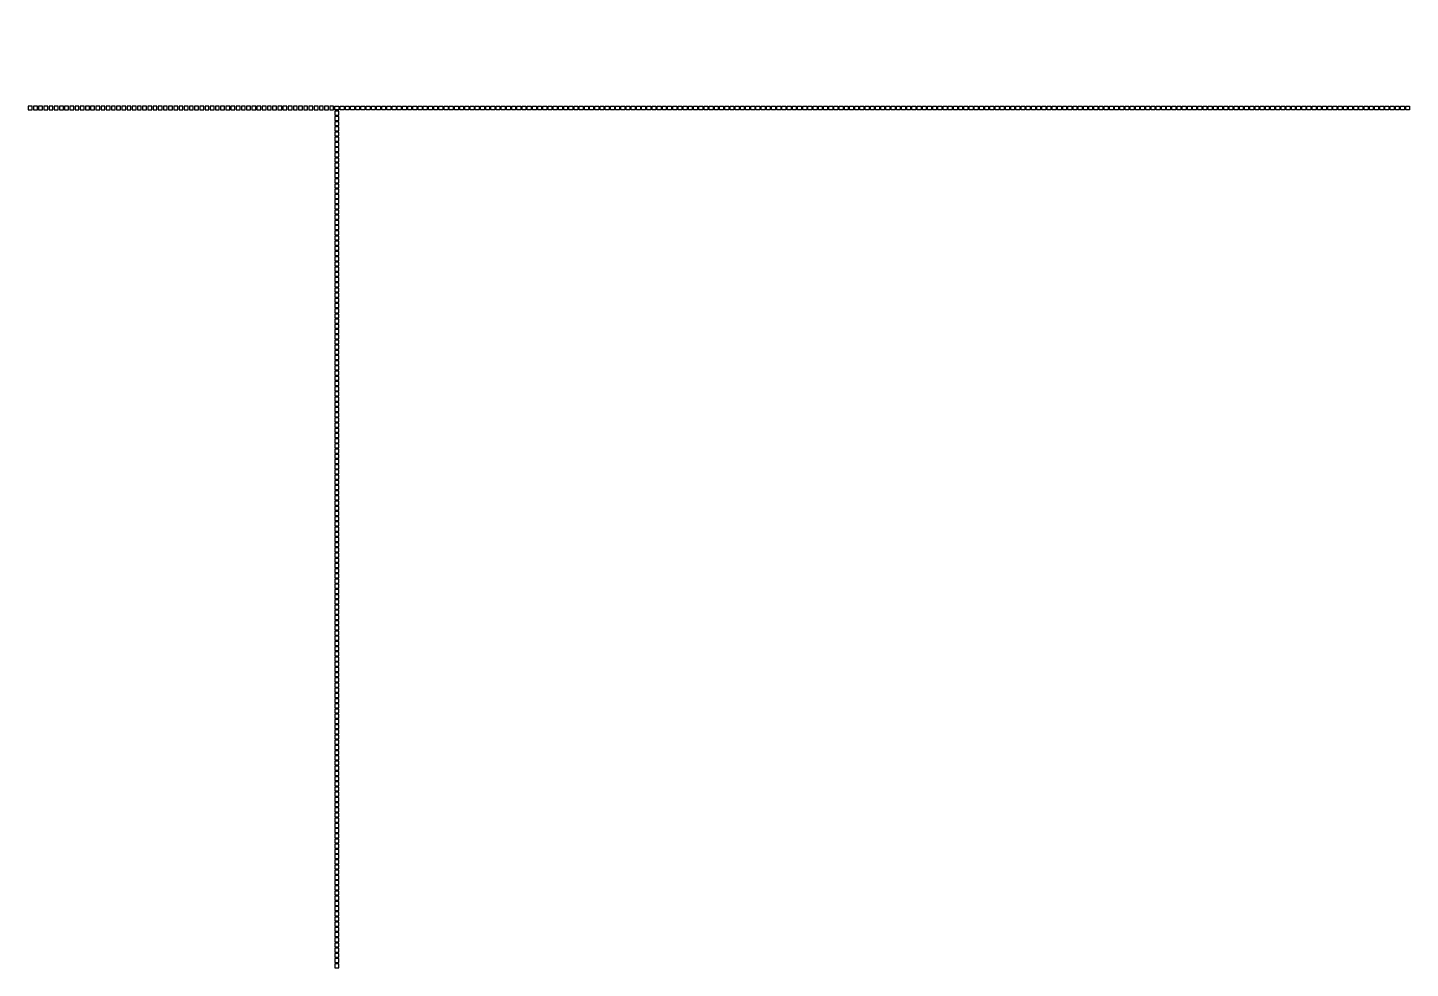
# Model space of a CAD drawing. Header units: inches. Extents: x 0 to 114300, y 0 to 114300.
# Drawn here: x 32352 to 33416, y 93736 to 94460 of the extents above; entities that cross this region are included whole.
import ezdxf

# ---------------------------------------------------------------- set-up
doc = ezdxf.new("R2010")
doc.units = ezdxf.units.IN
doc.header["$MEASUREMENT"] = 0

msp = doc.modelspace()

# ---------------------------------------------------------------- hatches: boundary and pattern name
h = msp.add_hatch()
h.set_pattern_fill('ANSI31', color=256, scale=100)
h.set_pattern_definition([(45, (-3636.992, -6350), (-8.8388348, 8.8388348), [])])
h.paths.add_polyline_path([(114300, 0), (0, 0), (0, 114300), (114300, 114300)])
edge = h.paths.add_edge_path(flags=16)
edge.add_arc((57150, 57150), 50800, 288.35844, 529.79531, ccw=False)
edge.add_line((73150, 8935.5), (41150, 8935.5))
edge.add_arc((57150, 57150), 50800, 190.20469, 251.64156, ccw=False)
edge.add_arc((57150, 57150), 50800, 169.79531, 190.20469, ccw=False)

# ---------------------------------------------------------------- linework, layer by layer
for points in [[(32355.9, 94396.7), (32355.9, 94399.7), (32352.9, 94399.7), (32352.9, 94396.7)], [(32359.9, 94396.7), (32359.9, 94399.7), (32356.9, 94399.7), (32356.9, 94396.7)], [(32363.9, 94396.7), (32363.9, 94399.7), (32360.9, 94399.7), (32360.9, 94396.7)], [(32367.9, 94396.7), (32367.9, 94399.7), (32364.9, 94399.7), (32364.9, 94396.7)], [(32371.9, 94396.7), (32371.9, 94399.7), (32368.9, 94399.7), (32368.9, 94396.7)], [(32375.9, 94396.7), (32375.9, 94399.7), (32372.9, 94399.7), (32372.9, 94396.7)], [(32379.9, 94396.7), (32379.9, 94399.7), (32376.9, 94399.7), (32376.9, 94396.7)], [(32383.9, 94396.7), (32383.9, 94399.7), (32380.9, 94399.7), (32380.9, 94396.7)], [(32387.9, 94396.7), (32387.9, 94399.7), (32384.9, 94399.7), (32384.9, 94396.7)], [(32391.9, 94396.7), (32391.9, 94399.7), (32388.9, 94399.7), (32388.9, 94396.7)], [(32395.9, 94396.7), (32395.9, 94399.7), (32392.9, 94399.7), (32392.9, 94396.7)], [(32399.9, 94396.7), (32399.9, 94399.7), (32396.9, 94399.7), (32396.9, 94396.7)], [(32403.9, 94396.7), (32403.9, 94399.7), (32400.9, 94399.7), (32400.9, 94396.7)], [(32407.9, 94396.7), (32407.9, 94399.7), (32404.9, 94399.7), (32404.9, 94396.7)], [(32411.9, 94396.7), (32411.9, 94399.7), (32408.9, 94399.7), (32408.9, 94396.7)], [(32415.9, 94396.7), (32415.9, 94399.7), (32412.9, 94399.7), (32412.9, 94396.7)], [(32419.9, 94396.7), (32419.9, 94399.7), (32416.9, 94399.7), (32416.9, 94396.7)], [(32423.9, 94396.7), (32423.9, 94399.7), (32420.9, 94399.7), (32420.9, 94396.7)], [(32427.9, 94396.7), (32427.9, 94399.7), (32424.9, 94399.7), (32424.9, 94396.7)], [(32431.9, 94396.7), (32431.9, 94399.7), (32428.9, 94399.7), (32428.9, 94396.7)], [(32435.9, 94396.7), (32435.9, 94399.7), (32432.9, 94399.7), (32432.9, 94396.7)], [(32439.9, 94396.7), (32439.9, 94399.7), (32436.9, 94399.7), (32436.9, 94396.7)], [(32443.9, 94396.7), (32443.9, 94399.7), (32440.9, 94399.7), (32440.9, 94396.7)], [(32447.9, 94396.7), (32447.9, 94399.7), (32444.9, 94399.7), (32444.9, 94396.7)], [(32451.9, 94396.7), (32451.9, 94399.7), (32448.9, 94399.7), (32448.9, 94396.7)], [(32455.9, 94396.7), (32455.9, 94399.7), (32452.9, 94399.7), (32452.9, 94396.7)], [(32459.9, 94396.7), (32459.9, 94399.7), (32456.9, 94399.7), (32456.9, 94396.7)], [(32463.9, 94396.7), (32463.9, 94399.7), (32460.9, 94399.7), (32460.9, 94396.7)], [(32467.9, 94396.7), (32467.9, 94399.7), (32464.9, 94399.7), (32464.9, 94396.7)], [(32471.9, 94396.7), (32471.9, 94399.7), (32468.9, 94399.7), (32468.9, 94396.7)], [(32475.9, 94396.7), (32475.9, 94399.7), (32472.9, 94399.7), (32472.9, 94396.7)], [(32479.9, 94396.7), (32479.9, 94399.7), (32476.9, 94399.7), (32476.9, 94396.7)], [(32483.9, 94396.7), (32483.9, 94399.7), (32480.9, 94399.7), (32480.9, 94396.7)], [(32487.9, 94396.7), (32487.9, 94399.7), (32484.9, 94399.7), (32484.9, 94396.7)], [(32491.9, 94396.7), (32491.9, 94399.7), (32488.9, 94399.7), (32488.9, 94396.7)], [(32495.9, 94396.7), (32495.9, 94399.7), (32492.9, 94399.7), (32492.9, 94396.7)], [(32499.9, 94396.7), (32499.9, 94399.7), (32496.9, 94399.7), (32496.9, 94396.7)], [(32503.9, 94396.7), (32503.9, 94399.7), (32500.9, 94399.7), (32500.9, 94396.7)], [(32507.9, 94396.7), (32507.9, 94399.7), (32504.9, 94399.7), (32504.9, 94396.7)], [(32511.9, 94396.7), (32511.9, 94399.7), (32508.9, 94399.7), (32508.9, 94396.7)], [(32515.9, 94396.7), (32515.9, 94399.7), (32512.9, 94399.7), (32512.9, 94396.7)], [(32519.9, 94396.7), (32519.9, 94399.7), (32516.9, 94399.7), (32516.9, 94396.7)], [(32523.9, 94396.7), (32523.9, 94399.7), (32520.9, 94399.7), (32520.9, 94396.7)], [(32527.9, 94396.7), (32527.9, 94399.7), (32524.9, 94399.7), (32524.9, 94396.7)], [(32531.9, 94396.7), (32531.9, 94399.7), (32528.9, 94399.7), (32528.9, 94396.7)], [(32535.9, 94396.7), (32535.9, 94399.7), (32532.9, 94399.7), (32532.9, 94396.7)], [(32539.9, 94396.7), (32539.9, 94399.7), (32536.9, 94399.7), (32536.9, 94396.7)], [(32543.9, 94396.7), (32543.9, 94399.7), (32540.9, 94399.7), (32540.9, 94396.7)], [(32547.9, 94396.7), (32547.9, 94399.7), (32544.9, 94399.7), (32544.9, 94396.7)], [(32551.9, 94396.7), (32551.9, 94399.7), (32548.9, 94399.7), (32548.9, 94396.7)], [(32555.9, 94396.7), (32555.9, 94399.7), (32552.9, 94399.7), (32552.9, 94396.7)], [(32559.9, 94396.7), (32559.9, 94399.7), (32556.9, 94399.7), (32556.9, 94396.7)], [(32563.9, 94396.7), (32563.9, 94399.7), (32560.9, 94399.7), (32560.9, 94396.7)], [(32567.9, 94396.7), (32567.9, 94399.7), (32564.9, 94399.7), (32564.9, 94396.7)], [(32571.9, 94396.7), (32571.9, 94399.7), (32568.9, 94399.7), (32568.9, 94396.7)], [(32575.9, 94396.7), (32575.9, 94399.7), (32572.9, 94399.7), (32572.9, 94396.7)], [(32579.9, 94396.7), (32579.9, 94399.7), (32576.9, 94399.7), (32576.9, 94396.7)], [(32583.9, 94396.7), (32583.9, 94399.7), (32580.9, 94399.7), (32580.9, 94396.7)], [(32587.9, 94396.7), (32587.9, 94399.7), (32584.9, 94399.7), (32584.9, 94396.7)], [(32588.9, 94396.7), (32588.9, 94399.7), (32591.9, 94399.7), (32591.9, 94396.7)], [(32592.9, 94396.7), (32592.9, 94399.7), (32595.9, 94399.7), (32595.9, 94396.7)], [(32596.9, 94396.7), (32596.9, 94399.7), (32599.9, 94399.7), (32599.9, 94396.7)], [(32600.9, 94396.7), (32600.9, 94399.7), (32603.9, 94399.7), (32603.9, 94396.7)], [(32604.9, 94396.7), (32604.9, 94399.7), (32607.9, 94399.7), (32607.9, 94396.7)], [(32608.9, 94396.7), (32608.9, 94399.7), (32611.9, 94399.7), (32611.9, 94396.7)], [(32612.9, 94396.7), (32612.9, 94399.7), (32615.9, 94399.7), (32615.9, 94396.7)], [(32616.9, 94396.7), (32616.9, 94399.7), (32619.9, 94399.7), (32619.9, 94396.7)], [(32620.9, 94396.7), (32620.9, 94399.7), (32623.9, 94399.7), (32623.9, 94396.7)], [(32624.9, 94396.7), (32624.9, 94399.7), (32627.9, 94399.7), (32627.9, 94396.7)], [(32628.9, 94396.7), (32628.9, 94399.7), (32631.9, 94399.7), (32631.9, 94396.7)], [(32632.9, 94396.7), (32632.9, 94399.7), (32635.9, 94399.7), (32635.9, 94396.7)], [(32636.9, 94396.7), (32636.9, 94399.7), (32639.9, 94399.7), (32639.9, 94396.7)], [(32640.9, 94396.7), (32640.9, 94399.7), (32643.9, 94399.7), (32643.9, 94396.7)], [(32644.9, 94396.7), (32644.9, 94399.7), (32647.9, 94399.7), (32647.9, 94396.7)], [(32648.9, 94396.7), (32648.9, 94399.7), (32651.9, 94399.7), (32651.9, 94396.7)], [(32652.9, 94396.7), (32652.9, 94399.7), (32655.9, 94399.7), (32655.9, 94396.7)], [(32656.9, 94396.7), (32656.9, 94399.7), (32659.9, 94399.7), (32659.9, 94396.7)], [(32660.9, 94396.7), (32660.9, 94399.7), (32663.9, 94399.7), (32663.9, 94396.7)], [(32664.9, 94396.7), (32664.9, 94399.7), (32667.9, 94399.7), (32667.9, 94396.7)], [(32668.9, 94396.7), (32668.9, 94399.7), (32671.9, 94399.7), (32671.9, 94396.7)], [(32672.9, 94396.7), (32672.9, 94399.7), (32675.9, 94399.7), (32675.9, 94396.7)], [(32676.9, 94396.7), (32676.9, 94399.7), (32679.9, 94399.7), (32679.9, 94396.7)], [(32680.9, 94396.7), (32680.9, 94399.7), (32683.9, 94399.7), (32683.9, 94396.7)], [(32684.9, 94396.7), (32684.9, 94399.7), (32687.9, 94399.7), (32687.9, 94396.7)], [(32688.9, 94396.7), (32688.9, 94399.7), (32691.9, 94399.7), (32691.9, 94396.7)], [(32692.9, 94396.7), (32692.9, 94399.7), (32695.9, 94399.7), (32695.9, 94396.7)], [(32696.9, 94396.7), (32696.9, 94399.7), (32699.9, 94399.7), (32699.9, 94396.7)], [(32700.9, 94396.7), (32700.9, 94399.7), (32703.9, 94399.7), (32703.9, 94396.7)], [(32704.9, 94396.7), (32704.9, 94399.7), (32707.9, 94399.7), (32707.9, 94396.7)], [(32708.9, 94396.7), (32708.9, 94399.7), (32711.9, 94399.7), (32711.9, 94396.7)], [(32712.9, 94396.7), (32712.9, 94399.7), (32715.9, 94399.7), (32715.9, 94396.7)], [(32716.9, 94396.7), (32716.9, 94399.7), (32719.9, 94399.7), (32719.9, 94396.7)], [(32720.9, 94396.7), (32720.9, 94399.7), (32723.9, 94399.7), (32723.9, 94396.7)], [(32724.9, 94396.7), (32724.9, 94399.7), (32727.9, 94399.7), (32727.9, 94396.7)], [(32728.9, 94396.7), (32728.9, 94399.7), (32731.9, 94399.7), (32731.9, 94396.7)], [(32732.9, 94396.7), (32732.9, 94399.7), (32735.9, 94399.7), (32735.9, 94396.7)], [(32736.9, 94396.7), (32736.9, 94399.7), (32739.9, 94399.7), (32739.9, 94396.7)], [(32740.9, 94396.7), (32740.9, 94399.7), (32743.9, 94399.7), (32743.9, 94396.7)], [(32744.9, 94396.7), (32744.9, 94399.7), (32747.9, 94399.7), (32747.9, 94396.7)], [(32748.9, 94396.7), (32748.9, 94399.7), (32751.9, 94399.7), (32751.9, 94396.7)], [(32752.9, 94396.7), (32752.9, 94399.7), (32755.9, 94399.7), (32755.9, 94396.7)], [(32756.9, 94396.7), (32756.9, 94399.7), (32759.9, 94399.7), (32759.9, 94396.7)], [(32760.9, 94396.7), (32760.9, 94399.7), (32763.9, 94399.7), (32763.9, 94396.7)], [(32764.9, 94396.7), (32764.9, 94399.7), (32767.9, 94399.7), (32767.9, 94396.7)], [(32768.9, 94396.7), (32768.9, 94399.7), (32771.9, 94399.7), (32771.9, 94396.7)], [(32772.9, 94396.7), (32772.9, 94399.7), (32775.9, 94399.7), (32775.9, 94396.7)], [(32776.9, 94396.7), (32776.9, 94399.7), (32779.9, 94399.7), (32779.9, 94396.7)], [(32780.9, 94396.7), (32780.9, 94399.7), (32783.9, 94399.7), (32783.9, 94396.7)], [(32784.9, 94396.7), (32784.9, 94399.7), (32787.9, 94399.7), (32787.9, 94396.7)], [(32788.9, 94396.7), (32788.9, 94399.7), (32791.9, 94399.7), (32791.9, 94396.7)], [(32792.9, 94396.7), (32792.9, 94399.7), (32795.9, 94399.7), (32795.9, 94396.7)], [(32796.9, 94396.7), (32796.9, 94399.7), (32799.9, 94399.7), (32799.9, 94396.7)], [(32800.9, 94396.7), (32800.9, 94399.7), (32803.9, 94399.7), (32803.9, 94396.7)], [(32804.9, 94396.7), (32804.9, 94399.7), (32807.9, 94399.7), (32807.9, 94396.7)], [(32808.9, 94396.7), (32808.9, 94399.7), (32811.9, 94399.7), (32811.9, 94396.7)], [(32812.9, 94396.7), (32812.9, 94399.7), (32815.9, 94399.7), (32815.9, 94396.7)], [(32816.9, 94396.7), (32816.9, 94399.7), (32819.9, 94399.7), (32819.9, 94396.7)], [(32820.9, 94396.7), (32820.9, 94399.7), (32823.9, 94399.7), (32823.9, 94396.7)], [(32824.9, 94396.7), (32824.9, 94399.7), (32827.9, 94399.7), (32827.9, 94396.7)], [(32828.9, 94396.7), (32828.9, 94399.7), (32831.9, 94399.7), (32831.9, 94396.7)], [(32832.9, 94396.7), (32832.9, 94399.7), (32835.9, 94399.7), (32835.9, 94396.7)], [(32836.9, 94396.7), (32836.9, 94399.7), (32839.9, 94399.7), (32839.9, 94396.7)], [(32840.9, 94396.7), (32840.9, 94399.7), (32843.9, 94399.7), (32843.9, 94396.7)], [(32844.9, 94396.7), (32844.9, 94399.7), (32847.9, 94399.7), (32847.9, 94396.7)], [(32848.9, 94396.7), (32848.9, 94399.7), (32851.9, 94399.7), (32851.9, 94396.7)], [(32852.9, 94396.7), (32852.9, 94399.7), (32855.9, 94399.7), (32855.9, 94396.7)], [(32856.9, 94396.7), (32856.9, 94399.7), (32859.9, 94399.7), (32859.9, 94396.7)], [(32860.9, 94396.7), (32860.9, 94399.7), (32863.9, 94399.7), (32863.9, 94396.7)], [(32864.9, 94396.7), (32864.9, 94399.7), (32867.9, 94399.7), (32867.9, 94396.7)], [(32868.9, 94396.7), (32868.9, 94399.7), (32871.9, 94399.7), (32871.9, 94396.7)], [(32872.9, 94396.7), (32872.9, 94399.7), (32875.9, 94399.7), (32875.9, 94396.7)], [(32876.9, 94396.7), (32876.9, 94399.7), (32879.9, 94399.7), (32879.9, 94396.7)], [(32880.9, 94396.7), (32880.9, 94399.7), (32883.9, 94399.7), (32883.9, 94396.7)], [(32884.9, 94396.7), (32884.9, 94399.7), (32887.9, 94399.7), (32887.9, 94396.7)], [(32888.9, 94396.7), (32888.9, 94399.7), (32891.9, 94399.7), (32891.9, 94396.7)], [(32892.9, 94396.7), (32892.9, 94399.7), (32895.9, 94399.7), (32895.9, 94396.7)], [(32896.9, 94396.7), (32896.9, 94399.7), (32899.9, 94399.7), (32899.9, 94396.7)], [(32900.9, 94396.7), (32900.9, 94399.7), (32903.9, 94399.7), (32903.9, 94396.7)], [(32904.9, 94396.7), (32904.9, 94399.7), (32907.9, 94399.7), (32907.9, 94396.7)], [(32908.9, 94396.7), (32908.9, 94399.7), (32911.9, 94399.7), (32911.9, 94396.7)], [(32912.9, 94396.7), (32912.9, 94399.7), (32915.9, 94399.7), (32915.9, 94396.7)], [(32916.9, 94396.7), (32916.9, 94399.7), (32919.9, 94399.7), (32919.9, 94396.7)], [(32920.9, 94396.7), (32920.9, 94399.7), (32923.9, 94399.7), (32923.9, 94396.7)], [(32924.9, 94396.7), (32924.9, 94399.7), (32927.9, 94399.7), (32927.9, 94396.7)], [(32928.9, 94396.7), (32928.9, 94399.7), (32931.9, 94399.7), (32931.9, 94396.7)], [(32932.9, 94396.7), (32932.9, 94399.7), (32935.9, 94399.7), (32935.9, 94396.7)], [(32936.9, 94396.7), (32936.9, 94399.7), (32939.9, 94399.7), (32939.9, 94396.7)], [(32940.9, 94396.7), (32940.9, 94399.7), (32943.9, 94399.7), (32943.9, 94396.7)], [(32944.9, 94396.7), (32944.9, 94399.7), (32947.9, 94399.7), (32947.9, 94396.7)], [(32948.9, 94396.7), (32948.9, 94399.7), (32951.9, 94399.7), (32951.9, 94396.7)], [(32952.9, 94396.7), (32952.9, 94399.7), (32955.9, 94399.7), (32955.9, 94396.7)], [(32956.9, 94396.7), (32956.9, 94399.7), (32959.9, 94399.7), (32959.9, 94396.7)], [(32960.9, 94396.7), (32960.9, 94399.7), (32963.9, 94399.7), (32963.9, 94396.7)], [(32964.9, 94396.7), (32964.9, 94399.7), (32967.9, 94399.7), (32967.9, 94396.7)], [(32968.9, 94396.7), (32968.9, 94399.7), (32971.9, 94399.7), (32971.9, 94396.7)], [(32972.9, 94396.7), (32972.9, 94399.7), (32975.9, 94399.7), (32975.9, 94396.7)], [(32976.9, 94396.7), (32976.9, 94399.7), (32979.9, 94399.7), (32979.9, 94396.7)], [(32980.9, 94396.7), (32980.9, 94399.7), (32983.9, 94399.7), (32983.9, 94396.7)], [(32984.9, 94396.7), (32984.9, 94399.7), (32987.9, 94399.7), (32987.9, 94396.7)], [(32988.9, 94396.7), (32988.9, 94399.7), (32991.9, 94399.7), (32991.9, 94396.7)], [(32992.9, 94396.7), (32992.9, 94399.7), (32995.9, 94399.7), (32995.9, 94396.7)], [(32996.9, 94396.7), (32996.9, 94399.7), (32999.9, 94399.7), (32999.9, 94396.7)], [(33000.9, 94396.7), (33000.9, 94399.7), (33003.9, 94399.7), (33003.9, 94396.7)], [(33004.9, 94396.7), (33004.9, 94399.7), (33007.9, 94399.7), (33007.9, 94396.7)], [(33008.9, 94396.7), (33008.9, 94399.7), (33011.9, 94399.7), (33011.9, 94396.7)], [(33012.9, 94396.7), (33012.9, 94399.7), (33015.9, 94399.7), (33015.9, 94396.7)], [(33016.9, 94396.7), (33016.9, 94399.7), (33019.9, 94399.7), (33019.9, 94396.7)], [(33020.9, 94396.7), (33020.9, 94399.7), (33023.9, 94399.7), (33023.9, 94396.7)], [(33024.9, 94396.7), (33024.9, 94399.7), (33027.9, 94399.7), (33027.9, 94396.7)], [(33028.9, 94396.7), (33028.9, 94399.7), (33031.9, 94399.7), (33031.9, 94396.7)], [(33032.9, 94396.7), (33032.9, 94399.7), (33035.9, 94399.7), (33035.9, 94396.7)], [(33036.9, 94396.7), (33036.9, 94399.7), (33039.9, 94399.7), (33039.9, 94396.7)], [(33040.9, 94396.7), (33040.9, 94399.7), (33043.9, 94399.7), (33043.9, 94396.7)], [(33044.9, 94396.7), (33044.9, 94399.7), (33047.9, 94399.7), (33047.9, 94396.7)], [(33048.9, 94396.7), (33048.9, 94399.7), (33051.9, 94399.7), (33051.9, 94396.7)], [(33052.9, 94396.7), (33052.9, 94399.7), (33055.9, 94399.7), (33055.9, 94396.7)], [(33056.9, 94396.7), (33056.9, 94399.7), (33059.9, 94399.7), (33059.9, 94396.7)], [(33060.9, 94396.7), (33060.9, 94399.7), (33063.9, 94399.7), (33063.9, 94396.7)], [(33064.9, 94396.7), (33064.9, 94399.7), (33067.9, 94399.7), (33067.9, 94396.7)], [(33068.9, 94396.7), (33068.9, 94399.7), (33071.9, 94399.7), (33071.9, 94396.7)], [(33072.9, 94396.7), (33072.9, 94399.7), (33075.9, 94399.7), (33075.9, 94396.7)], [(33076.9, 94396.7), (33076.9, 94399.7), (33079.9, 94399.7), (33079.9, 94396.7)], [(33080.9, 94396.7), (33080.9, 94399.7), (33083.9, 94399.7), (33083.9, 94396.7)], [(33084.9, 94396.7), (33084.9, 94399.7), (33087.9, 94399.7), (33087.9, 94396.7)], [(33088.9, 94396.7), (33088.9, 94399.7), (33091.9, 94399.7), (33091.9, 94396.7)], [(33092.9, 94396.7), (33092.9, 94399.7), (33095.9, 94399.7), (33095.9, 94396.7)], [(33096.9, 94396.7), (33096.9, 94399.7), (33099.9, 94399.7), (33099.9, 94396.7)], [(33100.9, 94396.7), (33100.9, 94399.7), (33103.9, 94399.7), (33103.9, 94396.7)], [(33104.9, 94396.7), (33104.9, 94399.7), (33107.9, 94399.7), (33107.9, 94396.7)], [(33108.9, 94396.7), (33108.9, 94399.7), (33111.9, 94399.7), (33111.9, 94396.7)], [(33112.9, 94396.7), (33112.9, 94399.7), (33115.9, 94399.7), (33115.9, 94396.7)], [(33116.9, 94396.7), (33116.9, 94399.7), (33119.9, 94399.7), (33119.9, 94396.7)], [(33120.9, 94396.7), (33120.9, 94399.7), (33123.9, 94399.7), (33123.9, 94396.7)], [(33124.9, 94396.7), (33124.9, 94399.7), (33127.9, 94399.7), (33127.9, 94396.7)], [(33128.9, 94396.7), (33128.9, 94399.7), (33131.9, 94399.7), (33131.9, 94396.7)], [(33132.9, 94396.7), (33132.9, 94399.7), (33135.9, 94399.7), (33135.9, 94396.7)], [(33136.9, 94396.7), (33136.9, 94399.7), (33139.9, 94399.7), (33139.9, 94396.7)], [(33140.9, 94396.7), (33140.9, 94399.7), (33143.9, 94399.7), (33143.9, 94396.7)], [(33144.9, 94396.7), (33144.9, 94399.7), (33147.9, 94399.7), (33147.9, 94396.7)], [(33148.9, 94396.7), (33148.9, 94399.7), (33151.9, 94399.7), (33151.9, 94396.7)], [(33152.9, 94396.7), (33152.9, 94399.7), (33155.9, 94399.7), (33155.9, 94396.7)], [(33156.9, 94396.7), (33156.9, 94399.7), (33159.9, 94399.7), (33159.9, 94396.7)], [(33160.9, 94396.7), (33160.9, 94399.7), (33163.9, 94399.7), (33163.9, 94396.7)], [(33164.9, 94396.7), (33164.9, 94399.7), (33167.9, 94399.7), (33167.9, 94396.7)], [(33168.9, 94396.7), (33168.9, 94399.7), (33171.9, 94399.7), (33171.9, 94396.7)], [(33172.9, 94396.7), (33172.9, 94399.7), (33175.9, 94399.7), (33175.9, 94396.7)], [(33176.9, 94396.7), (33176.9, 94399.7), (33179.9, 94399.7), (33179.9, 94396.7)], [(33180.9, 94396.7), (33180.9, 94399.7), (33183.9, 94399.7), (33183.9, 94396.7)], [(33184.9, 94396.7), (33184.9, 94399.7), (33187.9, 94399.7), (33187.9, 94396.7)], [(33188.9, 94396.7), (33188.9, 94399.7), (33191.9, 94399.7), (33191.9, 94396.7)], [(33192.9, 94396.7), (33192.9, 94399.7), (33195.9, 94399.7), (33195.9, 94396.7)], [(33196.9, 94396.7), (33196.9, 94399.7), (33199.9, 94399.7), (33199.9, 94396.7)], [(33200.9, 94396.7), (33200.9, 94399.7), (33203.9, 94399.7), (33203.9, 94396.7)], [(33204.9, 94396.7), (33204.9, 94399.7), (33207.9, 94399.7), (33207.9, 94396.7)], [(33208.9, 94396.7), (33208.9, 94399.7), (33211.9, 94399.7), (33211.9, 94396.7)], [(33212.9, 94396.7), (33212.9, 94399.7), (33215.9, 94399.7), (33215.9, 94396.7)], [(33216.9, 94396.7), (33216.9, 94399.7), (33219.9, 94399.7), (33219.9, 94396.7)], [(33220.9, 94396.7), (33220.9, 94399.7), (33223.9, 94399.7), (33223.9, 94396.7)], [(33224.9, 94396.7), (33224.9, 94399.7), (33227.9, 94399.7), (33227.9, 94396.7)], [(33228.9, 94396.7), (33228.9, 94399.7), (33231.9, 94399.7), (33231.9, 94396.7)], [(33232.9, 94396.7), (33232.9, 94399.7), (33235.9, 94399.7), (33235.9, 94396.7)], [(33236.9, 94396.7), (33236.9, 94399.7), (33239.9, 94399.7), (33239.9, 94396.7)], [(33240.9, 94396.7), (33240.9, 94399.7), (33243.9, 94399.7), (33243.9, 94396.7)], [(33244.9, 94396.7), (33244.9, 94399.7), (33247.9, 94399.7), (33247.9, 94396.7)], [(33248.9, 94396.7), (33248.9, 94399.7), (33251.9, 94399.7), (33251.9, 94396.7)], [(33252.9, 94396.7), (33252.9, 94399.7), (33255.9, 94399.7), (33255.9, 94396.7)], [(33256.9, 94396.7), (33256.9, 94399.7), (33259.9, 94399.7), (33259.9, 94396.7)], [(33260.9, 94396.7), (33260.9, 94399.7), (33263.9, 94399.7), (33263.9, 94396.7)], [(33264.9, 94396.7), (33264.9, 94399.7), (33267.9, 94399.7), (33267.9, 94396.7)], [(33268.9, 94396.7), (33268.9, 94399.7), (33271.9, 94399.7), (33271.9, 94396.7)], [(33272.9, 94396.7), (33272.9, 94399.7), (33275.9, 94399.7), (33275.9, 94396.7)], [(33276.9, 94396.7), (33276.9, 94399.7), (33279.9, 94399.7), (33279.9, 94396.7)], [(33280.9, 94396.7), (33280.9, 94399.7), (33283.9, 94399.7), (33283.9, 94396.7)], [(33284.9, 94396.7), (33284.9, 94399.7), (33287.9, 94399.7), (33287.9, 94396.7)], [(33288.9, 94396.7), (33288.9, 94399.7), (33291.9, 94399.7), (33291.9, 94396.7)], [(33292.9, 94396.7), (33292.9, 94399.7), (33295.9, 94399.7), (33295.9, 94396.7)], [(33296.9, 94396.7), (33296.9, 94399.7), (33299.9, 94399.7), (33299.9, 94396.7)], [(33300.9, 94396.7), (33300.9, 94399.7), (33303.9, 94399.7), (33303.9, 94396.7)], [(33304.9, 94396.7), (33304.9, 94399.7), (33307.9, 94399.7), (33307.9, 94396.7)], [(33308.9, 94396.7), (33308.9, 94399.7), (33311.9, 94399.7), (33311.9, 94396.7)], [(33312.9, 94396.7), (33312.9, 94399.7), (33315.9, 94399.7), (33315.9, 94396.7)], [(33316.9, 94396.7), (33316.9, 94399.7), (33319.9, 94399.7), (33319.9, 94396.7)], [(33320.9, 94396.7), (33320.9, 94399.7), (33323.9, 94399.7), (33323.9, 94396.7)], [(33324.9, 94396.7), (33324.9, 94399.7), (33327.9, 94399.7), (33327.9, 94396.7)], [(33328.9, 94396.7), (33328.9, 94399.7), (33331.9, 94399.7), (33331.9, 94396.7)], [(33332.9, 94396.7), (33332.9, 94399.7), (33335.9, 94399.7), (33335.9, 94396.7)], [(33336.9, 94396.7), (33336.9, 94399.7), (33339.9, 94399.7), (33339.9, 94396.7)], [(33340.9, 94396.7), (33340.9, 94399.7), (33343.9, 94399.7), (33343.9, 94396.7)], [(33344.9, 94396.7), (33344.9, 94399.7), (33347.9, 94399.7), (33347.9, 94396.7)], [(33348.9, 94396.7), (33348.9, 94399.7), (33351.9, 94399.7), (33351.9, 94396.7)], [(33352.9, 94396.7), (33352.9, 94399.7), (33355.9, 94399.7), (33355.9, 94396.7)], [(33356.9, 94396.7), (33356.9, 94399.7), (33359.9, 94399.7), (33359.9, 94396.7)], [(33360.9, 94396.7), (33360.9, 94399.7), (33363.9, 94399.7), (33363.9, 94396.7)], [(33364.9, 94396.7), (33364.9, 94399.7), (33367.9, 94399.7), (33367.9, 94396.7)], [(33368.9, 94396.7), (33368.9, 94399.7), (33371.9, 94399.7), (33371.9, 94396.7)], [(33372.9, 94396.7), (33372.9, 94399.7), (33375.9, 94399.7), (33375.9, 94396.7)], [(33376.9, 94396.7), (33376.9, 94399.7), (33379.9, 94399.7), (33379.9, 94396.7)], [(33380.9, 94396.7), (33380.9, 94399.7), (33383.9, 94399.7), (33383.9, 94396.7)], [(33384.9, 94396.7), (33384.9, 94399.7), (33387.9, 94399.7), (33387.9, 94396.7)], [(33388.9, 94396.7), (33388.9, 94399.7), (33391.9, 94399.7), (33391.9, 94396.7)], [(33392.9, 94396.7), (33392.9, 94399.7), (33395.9, 94399.7), (33395.9, 94396.7)], [(33396.9, 94396.7), (33396.9, 94399.7), (33399.9, 94399.7), (33399.9, 94396.7)], [(33400.9, 94396.7), (33400.9, 94399.7), (33403.9, 94399.7), (33403.9, 94396.7)], [(33404.9, 94396.7), (33404.9, 94399.7), (33407.9, 94399.7), (33407.9, 94396.7)], [(33408.9, 94396.7), (33408.9, 94399.7), (33411.9, 94399.7), (33411.9, 94396.7)], [(33412.9, 94396.7), (33412.9, 94399.7), (33415.9, 94399.7), (33415.9, 94396.7)], [(32591.9, 94395.7), (32588.9, 94395.7), (32588.9, 94392.7), (32591.9, 94392.7)], [(32591.9, 94391.7), (32588.9, 94391.7), (32588.9, 94388.7), (32591.9, 94388.7)], [(32591.9, 94387.7), (32588.9, 94387.7), (32588.9, 94384.7), (32591.9, 94384.7)], [(32591.9, 94383.7), (32588.9, 94383.7), (32588.9, 94380.7), (32591.9, 94380.7)], [(32591.9, 94379.7), (32588.9, 94379.7), (32588.9, 94376.7), (32591.9, 94376.7)], [(32591.9, 94375.7), (32588.9, 94375.7), (32588.9, 94372.7), (32591.9, 94372.7)], [(32591.9, 94371.7), (32588.9, 94371.7), (32588.9, 94368.7), (32591.9, 94368.7)], [(32591.9, 94367.7), (32588.9, 94367.7), (32588.9, 94364.7), (32591.9, 94364.7)], [(32591.9, 94363.7), (32588.9, 94363.7), (32588.9, 94360.7), (32591.9, 94360.7)], [(32591.9, 94359.7), (32588.9, 94359.7), (32588.9, 94356.7), (32591.9, 94356.7)], [(32591.9, 94355.7), (32588.9, 94355.7), (32588.9, 94352.7), (32591.9, 94352.7)], [(32591.9, 94351.7), (32588.9, 94351.7), (32588.9, 94348.7), (32591.9, 94348.7)], [(32591.9, 94347.7), (32588.9, 94347.7), (32588.9, 94344.7), (32591.9, 94344.7)], [(32591.9, 94343.7), (32588.9, 94343.7), (32588.9, 94340.7), (32591.9, 94340.7)], [(32591.9, 94339.7), (32588.9, 94339.7), (32588.9, 94336.7), (32591.9, 94336.7)], [(32591.9, 94335.7), (32588.9, 94335.7), (32588.9, 94332.7), (32591.9, 94332.7)], [(32591.9, 94331.7), (32588.9, 94331.7), (32588.9, 94328.7), (32591.9, 94328.7)], [(32591.9, 94327.7), (32588.9, 94327.7), (32588.9, 94324.7), (32591.9, 94324.7)], [(32591.9, 94323.7), (32588.9, 94323.7), (32588.9, 94320.7), (32591.9, 94320.7)], [(32591.9, 94319.7), (32588.9, 94319.7), (32588.9, 94316.7), (32591.9, 94316.7)], [(32591.9, 94315.7), (32588.9, 94315.7), (32588.9, 94312.7), (32591.9, 94312.7)], [(32591.9, 94311.7), (32588.9, 94311.7), (32588.9, 94308.7), (32591.9, 94308.7)], [(32591.9, 94307.7), (32588.9, 94307.7), (32588.9, 94304.7), (32591.9, 94304.7)], [(32591.9, 94303.7), (32588.9, 94303.7), (32588.9, 94300.7), (32591.9, 94300.7)], [(32591.9, 94299.7), (32588.9, 94299.7), (32588.9, 94296.7), (32591.9, 94296.7)], [(32591.9, 94295.7), (32588.9, 94295.7), (32588.9, 94292.7), (32591.9, 94292.7)], [(32591.9, 94291.7), (32588.9, 94291.7), (32588.9, 94288.7), (32591.9, 94288.7)], [(32591.9, 94287.7), (32588.9, 94287.7), (32588.9, 94284.7), (32591.9, 94284.7)], [(32591.9, 94283.7), (32588.9, 94283.7), (32588.9, 94280.7), (32591.9, 94280.7)], [(32591.9, 94279.7), (32588.9, 94279.7), (32588.9, 94276.7), (32591.9, 94276.7)], [(32591.9, 94275.7), (32588.9, 94275.7), (32588.9, 94272.7), (32591.9, 94272.7)], [(32591.9, 94271.7), (32588.9, 94271.7), (32588.9, 94268.7), (32591.9, 94268.7)], [(32591.9, 94267.7), (32588.9, 94267.7), (32588.9, 94264.7), (32591.9, 94264.7)], [(32591.9, 94263.7), (32588.9, 94263.7), (32588.9, 94260.7), (32591.9, 94260.7)], [(32591.9, 94259.7), (32588.9, 94259.7), (32588.9, 94256.7), (32591.9, 94256.7)], [(32591.9, 94255.7), (32588.9, 94255.7), (32588.9, 94252.7), (32591.9, 94252.7)], [(32591.9, 94251.7), (32588.9, 94251.7), (32588.9, 94248.7), (32591.9, 94248.7)], [(32591.9, 94247.7), (32588.9, 94247.7), (32588.9, 94244.7), (32591.9, 94244.7)], [(32591.9, 94243.7), (32588.9, 94243.7), (32588.9, 94240.7), (32591.9, 94240.7)], [(32591.9, 94239.7), (32588.9, 94239.7), (32588.9, 94236.7), (32591.9, 94236.7)], [(32591.9, 94235.7), (32588.9, 94235.7), (32588.9, 94232.7), (32591.9, 94232.7)], [(32591.9, 94231.7), (32588.9, 94231.7), (32588.9, 94228.7), (32591.9, 94228.7)], [(32591.9, 94227.7), (32588.9, 94227.7), (32588.9, 94224.7), (32591.9, 94224.7)], [(32591.9, 94223.7), (32588.9, 94223.7), (32588.9, 94220.7), (32591.9, 94220.7)], [(32591.9, 94219.7), (32588.9, 94219.7), (32588.9, 94216.7), (32591.9, 94216.7)], [(32591.9, 94215.7), (32588.9, 94215.7), (32588.9, 94212.7), (32591.9, 94212.7)], [(32591.9, 94211.7), (32588.9, 94211.7), (32588.9, 94208.7), (32591.9, 94208.7)], [(32591.9, 94207.7), (32588.9, 94207.7), (32588.9, 94204.7), (32591.9, 94204.7)], [(32591.9, 94203.7), (32588.9, 94203.7), (32588.9, 94200.7), (32591.9, 94200.7)], [(32591.9, 94199.7), (32588.9, 94199.7), (32588.9, 94196.7), (32591.9, 94196.7)], [(32591.9, 94195.7), (32588.9, 94195.7), (32588.9, 94192.7), (32591.9, 94192.7)], [(32591.9, 94191.7), (32588.9, 94191.7), (32588.9, 94188.7), (32591.9, 94188.7)], [(32591.9, 94187.7), (32588.9, 94187.7), (32588.9, 94184.7), (32591.9, 94184.7)], [(32591.9, 94183.7), (32588.9, 94183.7), (32588.9, 94180.7), (32591.9, 94180.7)], [(32591.9, 94179.7), (32588.9, 94179.7), (32588.9, 94176.7), (32591.9, 94176.7)], [(32591.9, 94175.7), (32588.9, 94175.7), (32588.9, 94172.7), (32591.9, 94172.7)], [(32591.9, 94171.7), (32588.9, 94171.7), (32588.9, 94168.7), (32591.9, 94168.7)], [(32591.9, 94167.7), (32588.9, 94167.7), (32588.9, 94164.7), (32591.9, 94164.7)], [(32591.9, 94163.7), (32588.9, 94163.7), (32588.9, 94160.7), (32591.9, 94160.7)], [(32591.9, 94159.7), (32588.9, 94159.7), (32588.9, 94156.7), (32591.9, 94156.7)], [(32591.9, 94155.7), (32588.9, 94155.7), (32588.9, 94152.7), (32591.9, 94152.7)], [(32591.9, 94151.7), (32588.9, 94151.7), (32588.9, 94148.7), (32591.9, 94148.7)], [(32591.9, 94147.7), (32588.9, 94147.7), (32588.9, 94144.7), (32591.9, 94144.7)], [(32591.9, 94143.7), (32588.9, 94143.7), (32588.9, 94140.7), (32591.9, 94140.7)], [(32591.9, 94139.7), (32588.9, 94139.7), (32588.9, 94136.7), (32591.9, 94136.7)], [(32591.9, 94135.7), (32588.9, 94135.7), (32588.9, 94132.7), (32591.9, 94132.7)], [(32591.9, 94131.7), (32588.9, 94131.7), (32588.9, 94128.7), (32591.9, 94128.7)], [(32591.9, 94127.7), (32588.9, 94127.7), (32588.9, 94124.7), (32591.9, 94124.7)], [(32591.9, 94123.7), (32588.9, 94123.7), (32588.9, 94120.7), (32591.9, 94120.7)], [(32591.9, 94119.7), (32588.9, 94119.7), (32588.9, 94116.7), (32591.9, 94116.7)], [(32591.9, 94115.7), (32588.9, 94115.7), (32588.9, 94112.7), (32591.9, 94112.7)], [(32591.9, 94111.7), (32588.9, 94111.7), (32588.9, 94108.7), (32591.9, 94108.7)], [(32591.9, 94107.7), (32588.9, 94107.7), (32588.9, 94104.7), (32591.9, 94104.7)], [(32591.9, 94103.7), (32588.9, 94103.7), (32588.9, 94100.7), (32591.9, 94100.7)], [(32591.9, 94099.7), (32588.9, 94099.7), (32588.9, 94096.7), (32591.9, 94096.7)], [(32591.9, 94095.7), (32588.9, 94095.7), (32588.9, 94092.7), (32591.9, 94092.7)], [(32591.9, 94091.7), (32588.9, 94091.7), (32588.9, 94088.7), (32591.9, 94088.7)], [(32591.9, 94087.7), (32588.9, 94087.7), (32588.9, 94084.7), (32591.9, 94084.7)], [(32591.9, 94083.7), (32588.9, 94083.7), (32588.9, 94080.7), (32591.9, 94080.7)], [(32591.9, 94079.7), (32588.9, 94079.7), (32588.9, 94076.7), (32591.9, 94076.7)], [(32591.9, 94075.7), (32588.9, 94075.7), (32588.9, 94072.7), (32591.9, 94072.7)], [(32591.9, 94071.7), (32588.9, 94071.7), (32588.9, 94068.7), (32591.9, 94068.7)], [(32591.9, 94067.7), (32588.9, 94067.7), (32588.9, 94064.7), (32591.9, 94064.7)], [(32591.9, 94063.7), (32588.9, 94063.7), (32588.9, 94060.7), (32591.9, 94060.7)], [(32591.9, 94059.7), (32588.9, 94059.7), (32588.9, 94056.7), (32591.9, 94056.7)], [(32591.9, 94055.7), (32588.9, 94055.7), (32588.9, 94052.7), (32591.9, 94052.7)], [(32591.9, 94051.7), (32588.9, 94051.7), (32588.9, 94048.7), (32591.9, 94048.7)], [(32591.9, 94047.7), (32588.9, 94047.7), (32588.9, 94044.7), (32591.9, 94044.7)], [(32591.9, 94043.7), (32588.9, 94043.7), (32588.9, 94040.7), (32591.9, 94040.7)], [(32591.9, 94039.7), (32588.9, 94039.7), (32588.9, 94036.7), (32591.9, 94036.7)], [(32591.9, 94035.7), (32588.9, 94035.7), (32588.9, 94032.7), (32591.9, 94032.7)], [(32591.9, 94031.7), (32588.9, 94031.7), (32588.9, 94028.7), (32591.9, 94028.7)], [(32591.9, 94027.7), (32588.9, 94027.7), (32588.9, 94024.7), (32591.9, 94024.7)], [(32591.9, 94023.7), (32588.9, 94023.7), (32588.9, 94020.7), (32591.9, 94020.7)], [(32591.9, 94019.7), (32588.9, 94019.7), (32588.9, 94016.7), (32591.9, 94016.7)], [(32591.9, 94015.7), (32588.9, 94015.7), (32588.9, 94012.7), (32591.9, 94012.7)], [(32591.9, 94011.7), (32588.9, 94011.7), (32588.9, 94008.7), (32591.9, 94008.7)], [(32591.9, 94007.7), (32588.9, 94007.7), (32588.9, 94004.7), (32591.9, 94004.7)], [(32591.9, 94003.7), (32588.9, 94003.7), (32588.9, 94000.7), (32591.9, 94000.7)], [(32591.9, 93999.7), (32588.9, 93999.7), (32588.9, 93996.7), (32591.9, 93996.7)], [(32591.9, 93995.7), (32588.9, 93995.7), (32588.9, 93992.7), (32591.9, 93992.7)], [(32591.9, 93991.7), (32588.9, 93991.7), (32588.9, 93988.7), (32591.9, 93988.7)], [(32591.9, 93987.7), (32588.9, 93987.7), (32588.9, 93984.7), (32591.9, 93984.7)], [(32591.9, 93983.7), (32588.9, 93983.7), (32588.9, 93980.7), (32591.9, 93980.7)], [(32591.9, 93979.7), (32588.9, 93979.7), (32588.9, 93976.7), (32591.9, 93976.7)], [(32591.9, 93975.7), (32588.9, 93975.7), (32588.9, 93972.7), (32591.9, 93972.7)], [(32591.9, 93971.7), (32588.9, 93971.7), (32588.9, 93968.7), (32591.9, 93968.7)], [(32591.9, 93967.7), (32588.9, 93967.7), (32588.9, 93964.7), (32591.9, 93964.7)], [(32591.9, 93963.7), (32588.9, 93963.7), (32588.9, 93960.7), (32591.9, 93960.7)], [(32591.9, 93959.7), (32588.9, 93959.7), (32588.9, 93956.7), (32591.9, 93956.7)], [(32591.9, 93955.7), (32588.9, 93955.7), (32588.9, 93952.7), (32591.9, 93952.7)], [(32591.9, 93951.7), (32588.9, 93951.7), (32588.9, 93948.7), (32591.9, 93948.7)], [(32591.9, 93947.7), (32588.9, 93947.7), (32588.9, 93944.7), (32591.9, 93944.7)], [(32591.9, 93943.7), (32588.9, 93943.7), (32588.9, 93940.7), (32591.9, 93940.7)], [(32591.9, 93939.7), (32588.9, 93939.7), (32588.9, 93936.7), (32591.9, 93936.7)], [(32591.9, 93935.7), (32588.9, 93935.7), (32588.9, 93932.7), (32591.9, 93932.7)], [(32591.9, 93931.7), (32588.9, 93931.7), (32588.9, 93928.7), (32591.9, 93928.7)], [(32591.9, 93927.7), (32588.9, 93927.7), (32588.9, 93924.7), (32591.9, 93924.7)], [(32591.9, 93923.7), (32588.9, 93923.7), (32588.9, 93920.7), (32591.9, 93920.7)], [(32591.9, 93919.7), (32588.9, 93919.7), (32588.9, 93916.7), (32591.9, 93916.7)], [(32591.9, 93915.7), (32588.9, 93915.7), (32588.9, 93912.7), (32591.9, 93912.7)], [(32591.9, 93911.7), (32588.9, 93911.7), (32588.9, 93908.7), (32591.9, 93908.7)], [(32591.9, 93907.7), (32588.9, 93907.7), (32588.9, 93904.7), (32591.9, 93904.7)], [(32591.9, 93903.7), (32588.9, 93903.7), (32588.9, 93900.7), (32591.9, 93900.7)], [(32591.9, 93899.7), (32588.9, 93899.7), (32588.9, 93896.7), (32591.9, 93896.7)], [(32591.9, 93895.7), (32588.9, 93895.7), (32588.9, 93892.7), (32591.9, 93892.7)], [(32591.9, 93891.7), (32588.9, 93891.7), (32588.9, 93888.7), (32591.9, 93888.7)], [(32591.9, 93887.7), (32588.9, 93887.7), (32588.9, 93884.7), (32591.9, 93884.7)], [(32591.9, 93883.7), (32588.9, 93883.7), (32588.9, 93880.7), (32591.9, 93880.7)], [(32591.9, 93879.7), (32588.9, 93879.7), (32588.9, 93876.7), (32591.9, 93876.7)], [(32591.9, 93875.7), (32588.9, 93875.7), (32588.9, 93872.7), (32591.9, 93872.7)], [(32591.9, 93871.7), (32588.9, 93871.7), (32588.9, 93868.7), (32591.9, 93868.7)], [(32591.9, 93867.7), (32588.9, 93867.7), (32588.9, 93864.7), (32591.9, 93864.7)], [(32591.9, 93863.7), (32588.9, 93863.7), (32588.9, 93860.7), (32591.9, 93860.7)], [(32591.9, 93859.7), (32588.9, 93859.7), (32588.9, 93856.7), (32591.9, 93856.7)], [(32591.9, 93855.7), (32588.9, 93855.7), (32588.9, 93852.7), (32591.9, 93852.7)], [(32591.9, 93851.7), (32588.9, 93851.7), (32588.9, 93848.7), (32591.9, 93848.7)], [(32591.9, 93847.7), (32588.9, 93847.7), (32588.9, 93844.7), (32591.9, 93844.7)], [(32591.9, 93843.7), (32588.9, 93843.7), (32588.9, 93840.7), (32591.9, 93840.7)], [(32591.9, 93839.7), (32588.9, 93839.7), (32588.9, 93836.7), (32591.9, 93836.7)], [(32591.9, 93835.7), (32588.9, 93835.7), (32588.9, 93832.7), (32591.9, 93832.7)], [(32591.9, 93831.7), (32588.9, 93831.7), (32588.9, 93828.7), (32591.9, 93828.7)], [(32591.9, 93827.7), (32588.9, 93827.7), (32588.9, 93824.7), (32591.9, 93824.7)], [(32591.9, 93823.7), (32588.9, 93823.7), (32588.9, 93820.7), (32591.9, 93820.7)], [(32591.9, 93819.7), (32588.9, 93819.7), (32588.9, 93816.7), (32591.9, 93816.7)], [(32591.9, 93815.7), (32588.9, 93815.7), (32588.9, 93812.7), (32591.9, 93812.7)], [(32591.9, 93811.7), (32588.9, 93811.7), (32588.9, 93808.7), (32591.9, 93808.7)], [(32591.9, 93807.7), (32588.9, 93807.7), (32588.9, 93804.7), (32591.9, 93804.7)], [(32591.9, 93803.7), (32588.9, 93803.7), (32588.9, 93800.7), (32591.9, 93800.7)], [(32591.9, 93799.7), (32588.9, 93799.7), (32588.9, 93796.7), (32591.9, 93796.7)], [(32591.9, 93795.7), (32588.9, 93795.7), (32588.9, 93792.7), (32591.9, 93792.7)], [(32591.9, 93791.7), (32588.9, 93791.7), (32588.9, 93788.7), (32591.9, 93788.7)], [(32591.9, 93787.7), (32588.9, 93787.7), (32588.9, 93784.7), (32591.9, 93784.7)], [(32591.9, 93783.7), (32588.9, 93783.7), (32588.9, 93780.7), (32591.9, 93780.7)], [(32591.9, 93779.7), (32588.9, 93779.7), (32588.9, 93776.7), (32591.9, 93776.7)], [(32591.9, 93775.7), (32588.9, 93775.7), (32588.9, 93772.7), (32591.9, 93772.7)], [(32591.9, 93771.7), (32588.9, 93771.7), (32588.9, 93768.7), (32591.9, 93768.7)], [(32591.9, 93767.7), (32588.9, 93767.7), (32588.9, 93764.7), (32591.9, 93764.7)], [(32591.9, 93763.7), (32588.9, 93763.7), (32588.9, 93760.7), (32591.9, 93760.7)], [(32591.9, 93759.7), (32588.9, 93759.7), (32588.9, 93756.7), (32591.9, 93756.7)], [(32591.9, 93755.7), (32588.9, 93755.7), (32588.9, 93752.7), (32591.9, 93752.7)], [(32591.9, 93751.7), (32588.9, 93751.7), (32588.9, 93748.7), (32591.9, 93748.7)], [(32591.9, 93747.7), (32588.9, 93747.7), (32588.9, 93744.7), (32591.9, 93744.7)], [(32591.9, 93743.7), (32588.9, 93743.7), (32588.9, 93740.7), (32591.9, 93740.7)], [(32591.9, 93739.7), (32588.9, 93739.7), (32588.9, 93736.7), (32591.9, 93736.7)]]:
    msp.add_lwpolyline(points, close=True)

doc.saveas('drawing.dxf')
